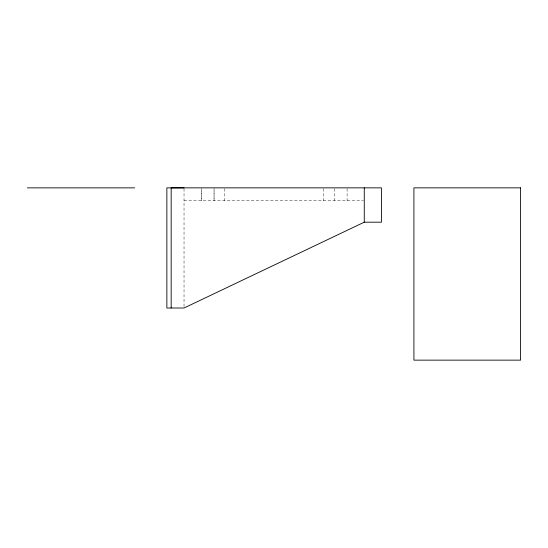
<?xml version="1.0" encoding="UTF-8"?>
<svg xmlns="http://www.w3.org/2000/svg" width="548" height="548" viewBox="0 0 548 548"><rect width="100%" height="100%" fill="white"/><g stroke="black" fill="none" stroke-linecap="round" stroke-linejoin="round"><path stroke-width="0.41" stroke-dasharray="2.74 2.06" d="M184.032 200.726L363.413 200.726M347.103 188.656L347.103 200.726M334.232 188.656L334.232 200.726M323.498 188.656L323.498 200.726M224.803 188.656L224.803 200.726M184.032 188.656L184.032 307.161M214.069 200.726L214.069 188.656L214.021 200.726M201.253 200.726L201.253 188.656L201.198 200.726"/><path stroke-width="0.82" d="M364.269 222.187L184.032 308.01L166.866 308.01L166.866 187.854L381.435 187.854L381.435 222.187L364.269 222.187L364.269 187.854M184.032 187.854L171.161 187.909L171.161 308.01M27.4 187.861L134.685 187.861M520.6 187.854L413.918 187.854L413.918 360.146L520.6 360.146L520.6 187.854"/></g></svg>
